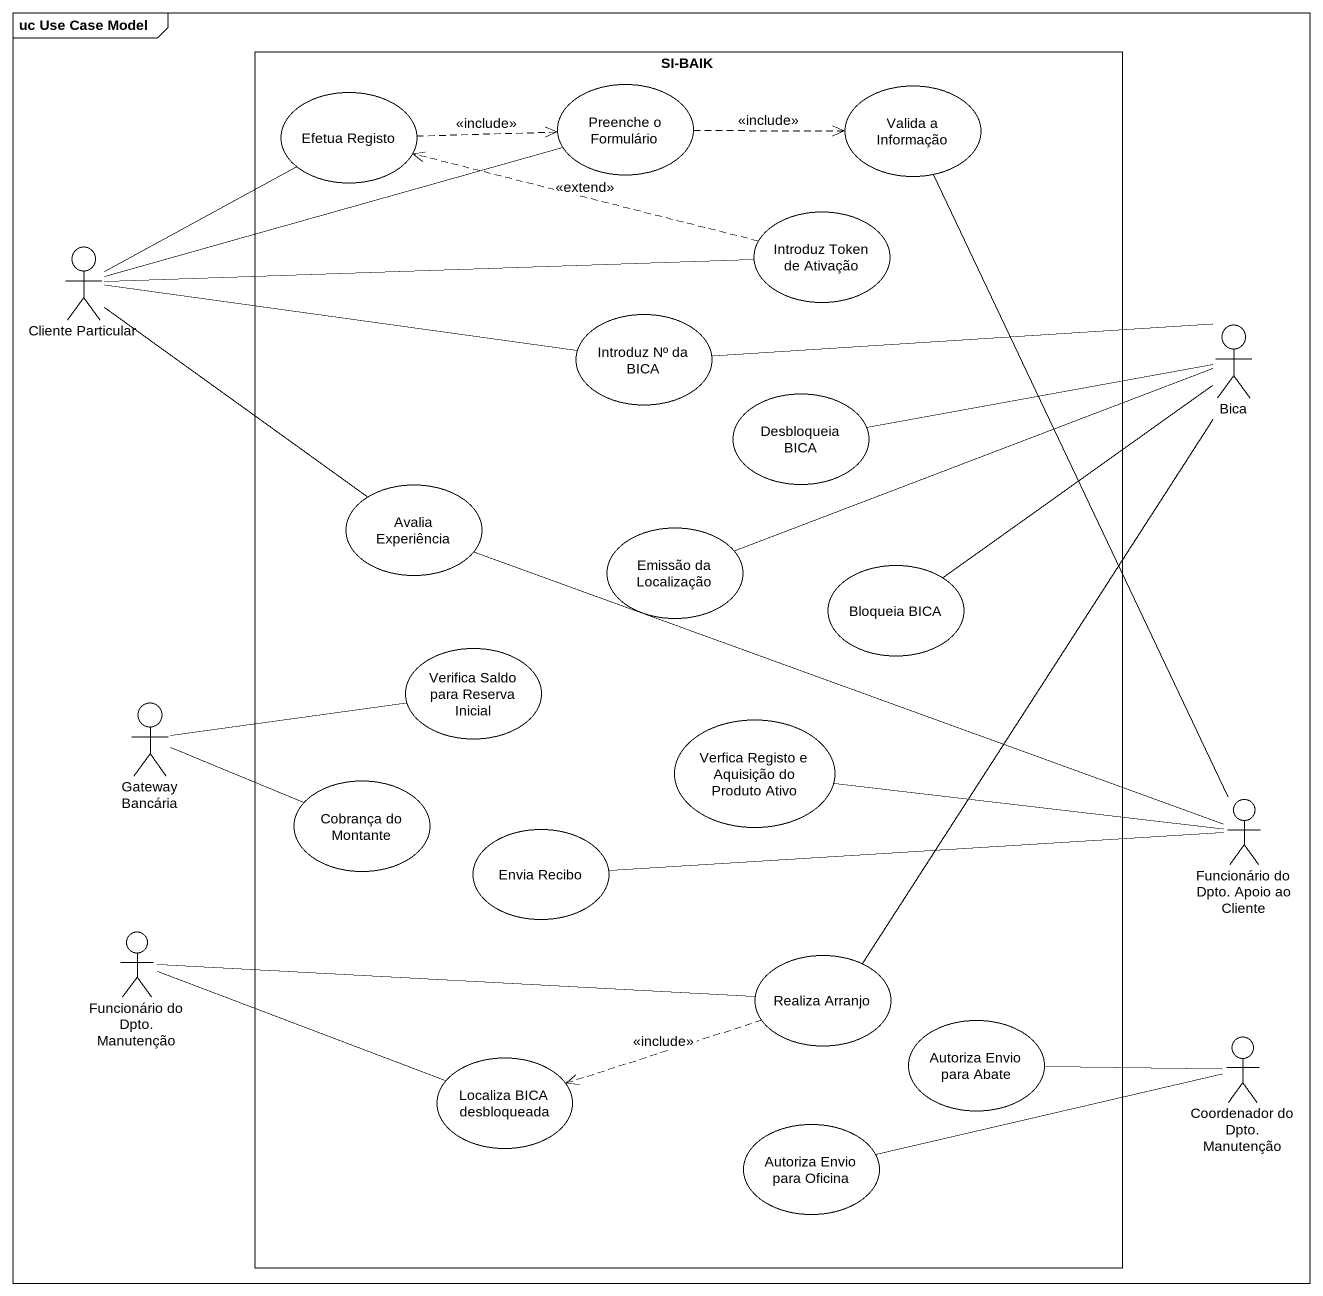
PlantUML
@startuml
mainframe uc Use Case Model
rectangle "SI-BAIK" as SI_BAIK {
  usecase "Efetua Registo" as Efetua_Registo
  usecase "Preenche o Formulário" as Preenche_o_Formulário
  usecase "Valida a Informação" as Valida_a_Informação
  usecase "Introduz Token de Ativação" as Introduz_Token_de_Ativação
  usecase "Introduz Nº da BICA" as Introduz_Nº_da_BICA
  usecase "Desbloqueia BICA" as Desbloqueia_BICA
  usecase "Avalia Experiência" as Avalia_Experiência
  usecase "Emissão da Localização" as Emissão_da_Localização
  usecase "Bloqueia BICA" as Bloqueia_BICA
  usecase "Verifica Saldo para Reserva Inicial" as Verifica_Saldo_para_Reserva
  usecase "Verfica Registo e Aquisição do Produto Ativo" as Verfica_Registo_e_Aquisição
  usecase "Cobrança do Montante" as Cobrança_do_Montante
  usecase "Envia Recibo" as Envia_Recibo
  usecase "Realiza Arranjo" as Realiza_Arranjo
  usecase "Localiza BICA desbloqueada" as Localiza_BICA_desbloqueada
  usecase "Autoriza Envio para Abate" as Autoriza_Envio_para_Abate
  usecase "Autoriza Envio para Oficina" as Autoriza_Envio_para_Oficina
}
actor "Cliente Particular" as Cliente_Particular
actor Bica
actor "Gateway Bancária" as Gateway_Bancária
actor "Funcionário do Dpto. Apoio ao Cliente" as Funcionário_do_Dpto_Apoio
actor "Funcionário do Dpto. Manutenção" as Funcionário_do_Dpto
actor "Coordenador do Dpto. Manutenção" as Coordenador_do_Dpto
Efetua_Registo .right.> Preenche_o_Formulário : <<include>>
Preenche_o_Formulário .right.> Valida_a_Informação : <<include>>
Preenche_o_Formulário -left- Cliente_Particular
Valida_a_Informação -- Funcionário_do_Dpto_Apoio
Cliente_Particular -up- Efetua_Registo
Introduz_Token_de_Ativação .left.> Efetua_Registo : <<extend>>
Introduz_Token_de_Ativação -left- Cliente_Particular
Introduz_Nº_da_BICA -left- Cliente_Particular
Introduz_Nº_da_BICA -right- Bica
Desbloqueia_BICA -right- Bica
Avalia_Experiência -up- Cliente_Particular
Avalia_Experiência -right- Funcionário_do_Dpto_Apoio
Emissão_da_Localização -right- Bica
Bloqueia_BICA -up- Bica
Verifica_Saldo_para_Reserva -left- Gateway_Bancária
Gateway_Bancária -right- Cobrança_do_Montante
Verfica_Registo_e_Aquisição -right- Funcionário_do_Dpto_Apoio
Envia_Recibo -right- Funcionário_do_Dpto_Apoio
Realiza_Arranjo -up- Bica
Realiza_Arranjo -left- Funcionário_do_Dpto
Realiza_Arranjo .left.> Localiza_BICA_desbloqueada : <<include>>
Localiza_BICA_desbloqueada -left- Funcionário_do_Dpto
Autoriza_Envio_para_Abate -right- Coordenador_do_Dpto
Autoriza_Envio_para_Oficina -right- Coordenador_do_Dpto
@enduml
